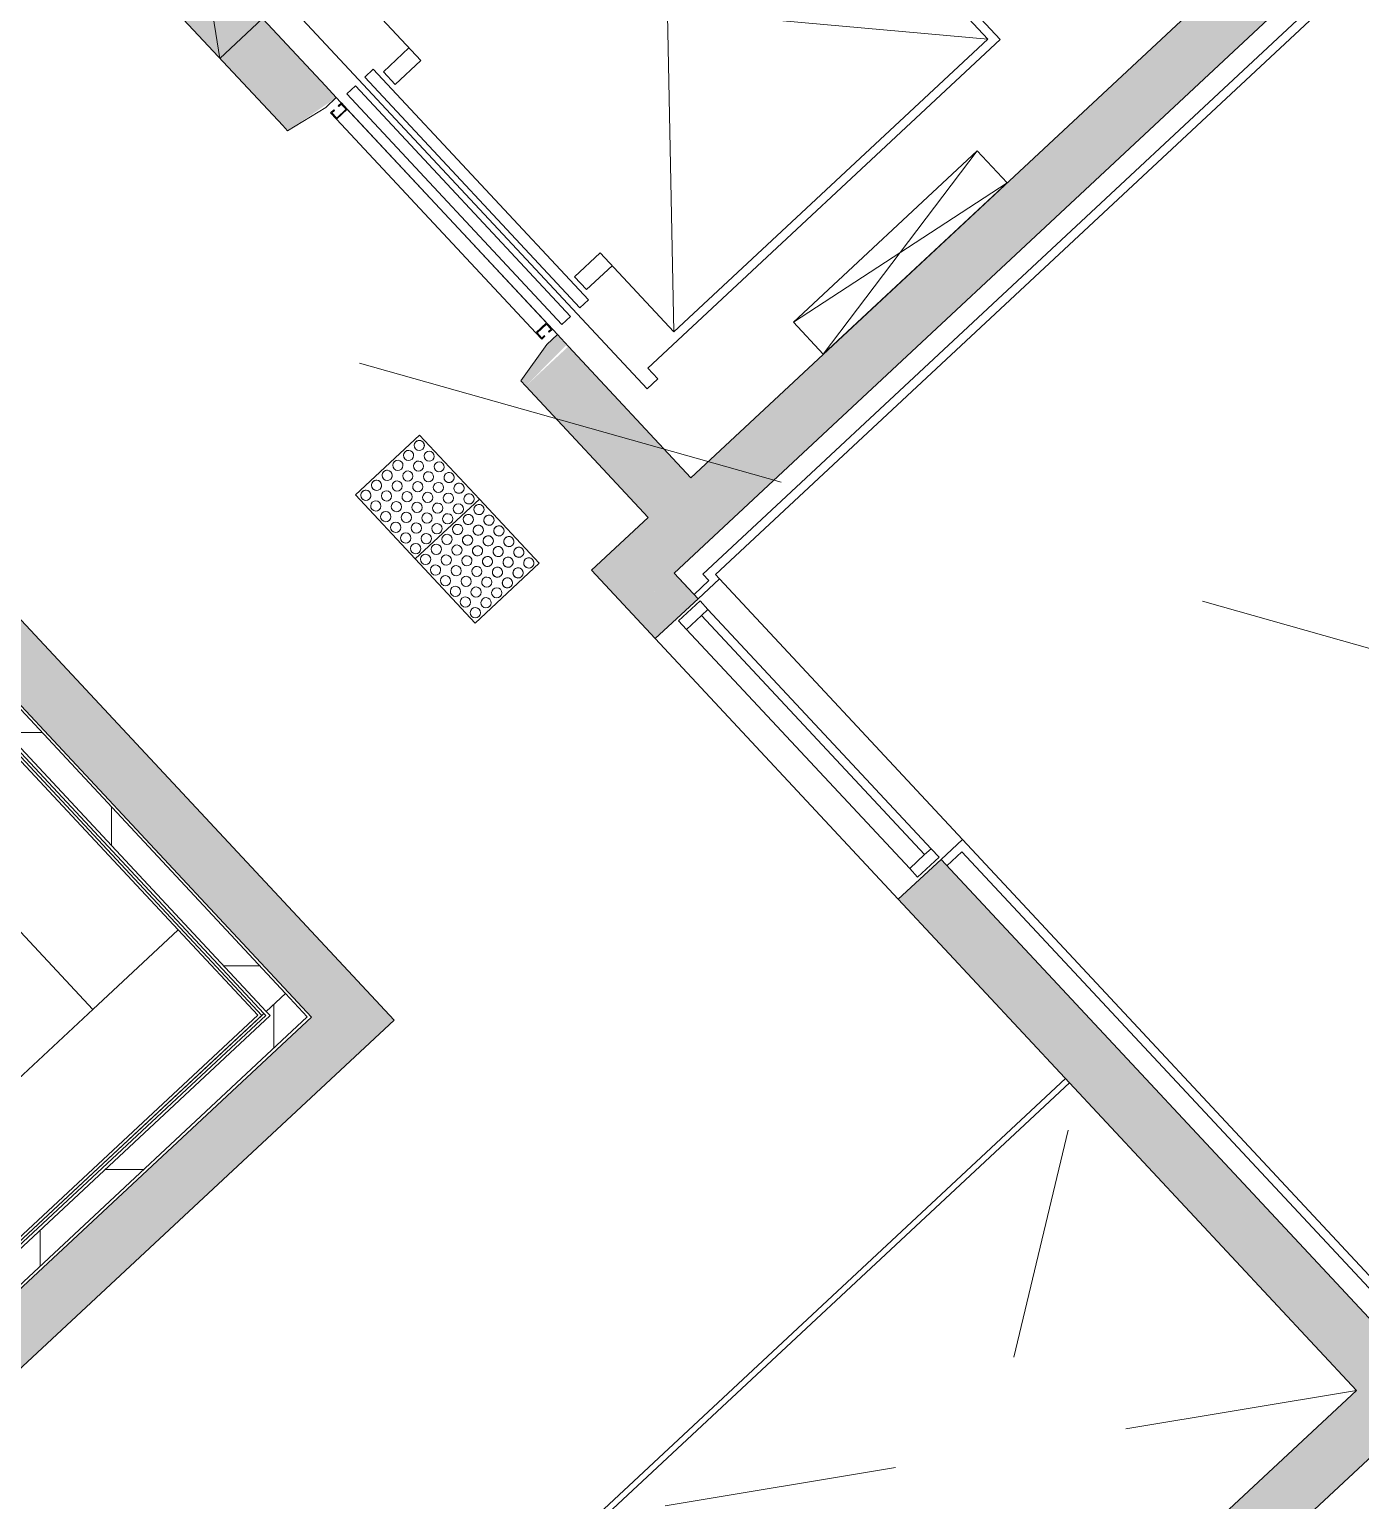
# Model space of a CAD drawing. Header units: millimetres. Extents: x -71377 to 516042, y -145869 to 441446.
# Drawn here: x 236334 to 240892, y 76417 to 81455 of the extents above; entities that cross this region are included whole.
import ezdxf

# ---------------------------------------------------------------- set-up
doc = ezdxf.new("R2010")
doc.units = ezdxf.units.MM
doc.header["$LTSCALE"] = 1000
for name, pattern in [('_점선_M_', [3, 1.5, -1.5]), ('_점선_S_', [1.6, 0.8, -0.8]), ('_점선_XS_', [1.15, 0.6, -0.55])]:
    doc.linetypes.add(name, pattern=pattern)
for name, color, linetype, lineweight in [('_ A-furn _', 6, 'Continuous', 5), ('A-door', 4, 'Continuous', 5), ('A-door-hdln', 8, 'Continuous', 5), ('A-ele-8', 8, 'Continuous', 5), ('A-fnsh', 5, 'Continuous', 5), ('A-furn', 6, 'Continuous', 5), ('A-furn-hdln', 8, '_점선_XS_', 5), ('A-glas-hdln', 8, 'Continuous', 5), ('A-hat', 251, 'Continuous', 5), ('A-insu', 251, 'Continuous', 5), ('A-wind', 4, 'Continuous', 5), ('A-wind-hdln', 8, 'Continuous', 5), ('A_cwall', 2, 'Continuous', 5), ('A_fnsh-4', 4, 'Continuous', 5), ('AA_dash_M_', 7, '_점선_M_', 5), ('AA_오픈', 8, '_점선_S_', 5), ('AA_점형블럭', 8, 'Continuous', 5), ('elev', 4, 'Continuous', 5)]:
    doc.layers.add(name, color=color, linetype=linetype, lineweight=lineweight)
pattern_1 = [(0, (165969.5, 243949.9), (0, 800), []), (90, (165969.5, 243949.9), (-800, 5e-14), [])]

# ---------------------------------------------------------------- blocks, each defined once
blk = doc.blocks.new('3D_수납가구 - 실선_ 대각선X-2560875-지반층 배치도')
at = {"layer": '_ A-furn _'}
for p, q in [((0, 1250), (400, 1250)), ((0, 0), (0, 1250)), ((400, 1250), (400, 0)), ((400, 0), (0, 0))]:
    blk.add_line(p, q, dxfattribs=at)
blk = doc.blocks.new('3D_수납가구 - 실선_ 대각선X-2560876-지반층 배치도')
at = {"layer": '_ A-furn _'}
for p, q in [((0, 1355), (400, 1355)), ((0, 0), (0, 1355)), ((400, 1355), (400, 0)), ((400, 0), (0, 0))]:
    blk.add_line(p, q, dxfattribs=at)
blk = doc.blocks.new('대장2_59B_1층_rvt-1-지반층 배치도')
at = {"layer": 'A-hat'}
h = blk.add_hatch(dxfattribs=at)
h.set_pattern_fill('FP_73', color=256, style=0, pattern_type=2)
h.set_pattern_definition([(0, (-96985.9, -23353.2), (0, 800), []), (270, (-96985.9, -23353.2), (800, 5e-14), [])])
h.paths.add_polyline_path([(-25811, -189211.3), (-25745.2, -189150), (-27027.4, -187775), (-27093.2, -187836.4), (-26394.2, -188585.9)])
at = {"layer": 'A-fnsh'}
for p, q in [((-27036.2, -187926.8), (-25825.7, -189225)), ((-25825.7, -189225), (-26754.5, -190091.1))]:
    blk.add_line(p, q, dxfattribs=at)
at = {"layer": 'A-insu'}
for p, q in [((-27027.4, -187775), (-25745.2, -189150)), ((-25811, -189211.3), (-27093.2, -187836.4)), ((-25745.2, -189150), (-25811, -189211.3))]:
    blk.add_line(p, q, dxfattribs=at)
at = {"layer": 'A_fnsh-4'}
for p, q in [((-27029.3, -187920.3), (-25818.7, -189218.5)), ((-25825.7, -189225), (-27036.2, -187926.8)), ((-25818.7, -189218.5), (-25825.7, -189225))]:
    blk.add_line(p, q, dxfattribs=at)
at = {"layer": 'A-furn', "extrusion": (0, 0, -1), "zscale": -1}
for name, p, rotation in [('3D_수납가구 - 실선_ 대각선X-2560876-지반층 배치도', (27329.2, -188213.8), 136.9999987515238), ('3D_수납가구 - 실선_ 대각선X-2560875-지반층 배치도', (26754, -190077), 46.99999875152398)]:
    blk.add_blockref(name, p, dxfattribs=dict(at, rotation=rotation))
blk = doc.blocks.new('EV_15인승 - EV_15인승_1060x2100-6900318-지반층 배치도')
at = {"layer": 'A-furn-hdln'}
for p, q in [((1050, 100), (1050, -100)), ((1350, 100), (1350, -100))]:
    blk.add_line(p, q, dxfattribs=at)
at = {"layer": 'elev'}
for p, q in [((1350, 100), (1050, -100)), ((1350, -100), (1050, 100)), ((-405, -65), (-405, -50)), ((-405, -50), (-375, -50)), ((-375, -50), (625, -50)), ((-375, -50), (-375, -100)), ((625, -50), (655, -50)), ((625, -50), (625, -100)), ((655, -50), (655, -65)), ((-402, -65), (-405, -65)), ((-405, -100), (-405, -85)), ((-405, -85), (-402, -85)), ((-375, -100), (-405, -100)), ((-378, -53), (-402, -53)), ((-402, -53), (-402, -65)), ((-402, -85), (-402, -97)), ((-402, -97), (-378, -97)), ((-378, -97), (-378, -53)), ((-375, -100), (625, -100)), ((655, -100), (625, -100)), ((652, -53), (628, -53)), ((628, -53), (628, -97)), ((628, -97), (652, -97)), ((652, -65), (652, -53)), ((655, -65), (652, -65)), ((652, -97), (652, -85)), ((652, -85), (655, -85)), ((655, -85), (655, -100)), ((665, -135), (-415, -135)), ((-415, -135), (-415, -175)), ((665, -175), (665, -135)), ((1025, -198), (-775, -198)), ((-775, -198), (-775, -248)), ((-415, -175), (665, -175)), ((1025, -248), (1025, -198)), ((-775, -248), (-725, -248)), ((-725, -248), (-725, -1898)), ((665, -219), (-415, -219)), ((-415, -219), (-415, -259)), ((665, -259), (665, -219)), ((975, -1898), (975, -248)), ((975, -248), (1025, -248)), ((-415, -259), (665, -259)), ((-325, -278), (-385, -278)), ((-385, -278), (-385, -398)), ((-325, -398), (-325, -278)), ((635, -278), (575, -278)), ((575, -278), (575, -398)), ((635, -398), (635, -278)), ((-695, -1868), (-695, -398)), ((-695, -398), (-325, -398)), ((945, -398), (-695, -1868)), ((-695, -398), (945, -1868)), ((575, -398), (945, -398)), ((945, -398), (945, -1868)), ((-1100, -720), (-950, -720)), ((-950, -1580), (-1100, -720)), ((-1100, -1580), (-950, -720)), ((-1100, -1580), (-1100, -720)), ((-950, -720), (-950, -1580)), ((-950, -1580), (-1100, -1580)), ((-725, -1898), (975, -1898)), ((945, -1868), (-695, -1868))]:
    blk.add_line(p, q, dxfattribs=at)
blk = doc.blocks.new('점자블럭_원형_개수_ - 점자블럭_원형_개수_-V12-지반층 배치도')
at = {"layer": 'AA_점형블럭'}
for p, q in [((300, 0), (0, 0)), ((0, 0), (0, -300)), ((300, -300), (300, 0)), ((600, 0), (300, 0)), ((300, 0), (300, -300)), ((600, -300), (600, 0)), ((0, -300), (300, -300)), ((300, -300), (600, -300))]:
    blk.add_line(p, q, dxfattribs=at)
for centre, start, end in [((25, -25), 0, 180), ((25, -25), 0, 180), ((25, -25), 120, 180), ((25, -25), 120, 180), ((25, -25), 180, 360), ((25, -25), 180, 0), ((25, -25), 180, 360), ((25, -25), 180, 0), ((25, -25), 15, 90), ((25, -25), 15, 90), ((75, -25), 0, 180), ((75, -25), 0, 180), ((75, -25), 0, 180), ((75, -25), 0, 180), ((75, -25), 180, 360), ((75, -25), 180, 0), ((75, -25), 180, 360), ((75, -25), 180, 0), ((125, -25), 0, 180), ((125, -25), 0, 180), ((125, -25), 0, 180), ((125, -25), 0, 180), ((125, -25), 180, 360), ((125, -25), 180, 0), ((125, -25), 180, 360), ((125, -25), 180, 0), ((175, -25), 0, 180), ((175, -25), 0, 180), ((175, -25), 180, 360), ((175, -25), 180, 360), ((175, -25), 0, 150), ((175, -25), 0, 150), ((175, -25), 210, 240), ((175, -25), 210, 240), ((175, -25), 300, 0), ((175, -25), 300, 0), ((225, -25), 0, 180), ((225, -25), 0, 180), ((225, -25), 180, 360), ((225, -25), 180, 360), ((225, -25), 0, 150), ((225, -25), 0, 150), ((225, -25), 210, 240), ((225, -25), 210, 240), ((225, -25), 300, 0), ((225, -25), 300, 0), ((275, -25), 0, 180), ((275, -25), 0, 180), ((275, -25), 180, 360), ((275, -25), 180, 360), ((275, -25), 0, 150), ((275, -25), 0, 150), ((275, -25), 210, 240), ((275, -25), 210, 240), ((275, -25), 300, 0), ((275, -25), 300, 0), ((325, -25), 0, 180), ((325, -25), 90, 180), ((325, -25), 0, 180), ((325, -25), 90, 180), ((325, -25), 180, 360), ((325, -25), 180, 345), ((325, -25), 180, 360), ((325, -25), 180, 345), ((325, -25), 30, 60), ((325, -25), 30, 60), ((375, -25), 0, 180), ((375, -25), 90, 180), ((375, -25), 0, 180), ((375, -25), 90, 180), ((375, -25), 180, 360), ((375, -25), 180, 345), ((375, -25), 180, 360), ((375, -25), 180, 345), ((375, -25), 30, 60), ((375, -25), 30, 60), ((425, -25), 0, 180), ((425, -25), 90, 180), ((425, -25), 0, 180), ((425, -25), 90, 180), ((425, -25), 180, 360), ((425, -25), 180, 345), ((425, -25), 180, 0), ((425, -25), 180, 345), ((425, -25), 30, 60), ((425, -25), 30, 60), ((475, -25), 0, 180), ((475, -25), 90, 180), ((475, -25), 0, 180), ((475, -25), 90, 180), ((475, -25), 180, 360), ((475, -25), 180, 345), ((475, -25), 180, 360), ((475, -25), 180, 345), ((475, -25), 30, 60), ((475, -25), 30, 60), ((525, -25), 0, 180), ((525, -25), 90, 180), ((525, -25), 0, 180), ((525, -25), 90, 180), ((525, -25), 180, 360), ((525, -25), 180, 345), ((525, -25), 180, 360), ((525, -25), 180, 345), ((525, -25), 30, 60), ((525, -25), 30, 60), ((575, -25), 0, 180), ((575, -25), 90, 180), ((575, -25), 0, 180), ((575, -25), 90, 180), ((575, -25), 180, 360), ((575, -25), 180, 345), ((575, -25), 180, 360), ((575, -25), 180, 345), ((575, -25), 30, 60), ((575, -25), 30, 60), ((25, -75), 0, 180), ((25, -75), 0, 180), ((25, -75), 0, 180), ((25, -75), 0, 180), ((25, -75), 180, 360), ((25, -75), 180, 0), ((25, -75), 180, 360), ((25, -75), 180, 0), ((75, -75), 0, 180), ((75, -75), 0, 180), ((75, -75), 0, 180), ((75, -75), 0, 180), ((75, -75), 180, 360), ((75, -75), 180, 0), ((75, -75), 180, 360), ((75, -75), 180, 0), ((125, -75), 0, 180), ((125, -75), 0, 180), ((125, -75), 0, 180), ((125, -75), 0, 180), ((125, -75), 180, 360), ((125, -75), 180, 0), ((125, -75), 180, 360), ((125, -75), 180, 0), ((175, -75), 0, 180), ((175, -75), 0, 180), ((175, -75), 0, 180), ((175, -75), 0, 180), ((175, -75), 180, 360), ((175, -75), 180, 0), ((175, -75), 180, 360), ((175, -75), 180, 0), ((225, -75), 0, 180), ((225, -75), 0, 180), ((225, -75), 0, 180), ((225, -75), 0, 180), ((225, -75), 180, 360), ((225, -75), 180, 0), ((225, -75), 180, 360), ((225, -75), 180, 0), ((275, -75), 0, 180), ((275, -75), 0, 180), ((275, -75), 0, 180), ((275, -75), 0, 180), ((275, -75), 180, 360), ((275, -75), 180, 0), ((275, -75), 180, 360), ((275, -75), 180, 0), ((325, -75), 0, 180), ((325, -75), 90, 180), ((325, -75), 0, 180), ((325, -75), 90, 180), ((325, -75), 180, 360), ((325, -75), 180, 345), ((325, -75), 180, 360), ((325, -75), 180, 345), ((325, -75), 30, 60), ((325, -75), 30, 60), ((375, -75), 0, 180), ((375, -75), 90, 180), ((375, -75), 0, 180), ((375, -75), 90, 180), ((375, -75), 180, 360), ((375, -75), 180, 345), ((375, -75), 180, 360), ((375, -75), 180, 345), ((375, -75), 30, 60), ((375, -75), 30, 60), ((425, -75), 0, 180), ((425, -75), 90, 180), ((425, -75), 0, 180), ((425, -75), 90, 180), ((425, -75), 180, 360), ((425, -75), 180, 345), ((425, -75), 180, 0), ((425, -75), 180, 345), ((425, -75), 30, 60), ((425, -75), 30, 60), ((475, -75), 0, 180), ((475, -75), 90, 180), ((475, -75), 0, 180), ((475, -75), 90, 180), ((475, -75), 180, 360), ((475, -75), 180, 345), ((475, -75), 180, 360), ((475, -75), 180, 345), ((475, -75), 30, 60), ((475, -75), 30, 60), ((525, -75), 0, 180), ((525, -75), 90, 180), ((525, -75), 0, 180), ((525, -75), 90, 180), ((525, -75), 180, 360), ((525, -75), 180, 345), ((525, -75), 180, 360), ((525, -75), 180, 345), ((525, -75), 30, 60), ((525, -75), 30, 60), ((575, -75), 0, 180), ((575, -75), 90, 180), ((575, -75), 0, 180), ((575, -75), 90, 180), ((575, -75), 180, 360), ((575, -75), 180, 345), ((575, -75), 180, 360), ((575, -75), 180, 345), ((575, -75), 30, 60), ((575, -75), 30, 60), ((25, -125), 0, 180), ((25, -125), 0, 180), ((25, -125), 0, 180), ((25, -125), 0, 180), ((25, -125), 180, 360), ((25, -125), 180, 0), ((25, -125), 180, 360), ((25, -125), 180, 0), ((75, -125), 0, 180), ((75, -125), 0, 180), ((75, -125), 0, 180), ((75, -125), 0, 180), ((75, -125), 180, 360), ((75, -125), 180, 0), ((75, -125), 180, 360), ((75, -125), 180, 0), ((125, -125), 0, 180), ((125, -125), 0, 180), ((125, -125), 0, 180), ((125, -125), 0, 180), ((125, -125), 180, 360), ((125, -125), 180, 0), ((125, -125), 180, 360), ((125, -125), 180, 0), ((175, -125), 0, 180), ((175, -125), 0, 180), ((175, -125), 0, 180), ((175, -125), 0, 180), ((175, -125), 180, 360), ((175, -125), 180, 0), ((175, -125), 180, 360), ((175, -125), 180, 0), ((225, -125), 0, 180), ((225, -125), 0, 180), ((225, -125), 0, 180), ((225, -125), 0, 180), ((225, -125), 180, 360), ((225, -125), 180, 0), ((225, -125), 180, 360), ((225, -125), 180, 0), ((275, -125), 0, 180), ((275, -125), 0, 180), ((275, -125), 0, 180), ((275, -125), 0, 180), ((275, -125), 180, 360), ((275, -125), 180, 0), ((275, -125), 180, 360), ((275, -125), 180, 0), ((325, -125), 0, 180), ((325, -125), 90, 180), ((325, -125), 0, 180), ((325, -125), 90, 180), ((325, -125), 180, 360), ((325, -125), 180, 345), ((325, -125), 180, 360), ((325, -125), 180, 345), ((325, -125), 30, 60), ((325, -125), 30, 60), ((375, -125), 0, 180), ((375, -125), 90, 180), ((375, -125), 0, 180), ((375, -125), 90, 180), ((375, -125), 180, 360), ((375, -125), 180, 345), ((375, -125), 180, 360), ((375, -125), 180, 345), ((375, -125), 30, 60), ((375, -125), 30, 60), ((425, -125), 0, 180), ((425, -125), 90, 180), ((425, -125), 0, 180), ((425, -125), 90, 180), ((425, -125), 180, 360), ((425, -125), 180, 345), ((425, -125), 180, 360), ((425, -125), 180, 345), ((425, -125), 30, 60), ((425, -125), 30, 60), ((475, -125), 0, 180), ((475, -125), 90, 180), ((475, -125), 0, 180), ((475, -125), 90, 180), ((475, -125), 180, 360), ((475, -125), 180, 345), ((475, -125), 180, 360), ((475, -125), 180, 345), ((475, -125), 30, 60), ((475, -125), 30, 60), ((525, -125), 0, 180), ((525, -125), 90, 180), ((525, -125), 0, 180), ((525, -125), 90, 180), ((525, -125), 180, 360), ((525, -125), 180, 345), ((525, -125), 180, 360), ((525, -125), 180, 345), ((525, -125), 30, 60), ((525, -125), 30, 60), ((575, -125), 0, 180), ((575, -125), 90, 180), ((575, -125), 0, 180), ((575, -125), 90, 180), ((575, -125), 180, 360), ((575, -125), 180, 345), ((575, -125), 180, 360), ((575, -125), 180, 345), ((575, -125), 30, 60), ((575, -125), 30, 60), ((25, -175), 0, 180), ((25, -175), 0, 180), ((25, -175), 135, 180), ((25, -175), 135, 180), ((25, -175), 180, 360), ((25, -175), 180, 315), ((25, -175), 180, 360), ((25, -175), 180, 315), ((25, -175), 30, 105), ((25, -175), 30, 105), ((75, -175), 0, 180), ((75, -175), 0, 180), ((75, -175), 0, 180), ((75, -175), 0, 180), ((75, -175), 180, 360), ((75, -175), 180, 0), ((75, -175), 180, 360), ((75, -175), 180, 0), ((125, -175), 0, 180), ((125, -175), 0, 180), ((125, -175), 0, 180), ((125, -175), 0, 180), ((125, -175), 180, 360), ((125, -175), 180, 0), ((125, -175), 180, 360), ((125, -175), 180, 0), ((175, -175), 0, 180), ((175, -175), 0, 180), ((175, -175), 0, 180), ((175, -175), 0, 180), ((175, -175), 180, 360), ((175, -175), 180, 0), ((175, -175), 180, 360), ((175, -175), 180, 0), ((225, -175), 0, 180), ((225, -175), 0, 180), ((225, -175), 0, 180), ((225, -175), 0, 180), ((225, -175), 180, 360), ((225, -175), 180, 0), ((225, -175), 180, 360), ((225, -175), 180, 0), ((275, -175), 0, 180), ((275, -175), 0, 180), ((275, -175), 0, 180), ((275, -175), 0, 180), ((275, -175), 180, 360), ((275, -175), 180, 0), ((275, -175), 180, 360), ((275, -175), 180, 360), ((325, -175), 0, 180), ((325, -175), 0, 180), ((325, -175), 0, 180), ((325, -175), 0, 180), ((325, -175), 180, 360), ((325, -175), 180, 360), ((325, -175), 180, 360), ((325, -175), 180, 0), ((375, -175), 0, 180), ((375, -175), 0, 180), ((375, -175), 0, 180), ((375, -175), 0, 180), ((375, -175), 180, 360), ((375, -175), 180, 0), ((375, -175), 180, 360), ((375, -175), 180, 360), ((425, -175), 0, 180), ((425, -175), 0, 180), ((425, -175), 0, 180), ((425, -175), 0, 180), ((425, -175), 180, 360), ((425, -175), 180, 0), ((425, -175), 180, 360), ((425, -175), 180, 0), ((475, -175), 0, 180), ((475, -175), 0, 180), ((475, -175), 0, 180), ((475, -175), 0, 180), ((475, -175), 180, 360), ((475, -175), 180, 0), ((475, -175), 180, 360), ((475, -175), 180, 0), ((525, -175), 0, 180), ((525, -175), 0, 180), ((525, -175), 0, 180), ((525, -175), 0, 180), ((525, -175), 180, 360), ((525, -175), 180, 0), ((525, -175), 180, 360), ((525, -175), 180, 0), ((575, -175), 0, 180), ((575, -175), 0, 180), ((575, -175), 0, 180), ((575, -175), 0, 180), ((575, -175), 180, 360), ((575, -175), 180, 360), ((575, -175), 180, 360), ((575, -175), 180, 360), ((25, -225), 0, 180), ((25, -225), 0, 180), ((25, -225), 135, 180), ((25, -225), 135, 180), ((25, -225), 180, 360), ((25, -225), 180, 315), ((25, -225), 180, 360), ((25, -225), 180, 315), ((25, -225), 30, 105), ((25, -225), 30, 105), ((75, -225), 0, 180), ((75, -225), 0, 180), ((75, -225), 0, 180), ((75, -225), 0, 180), ((75, -225), 180, 360), ((75, -225), 180, 0), ((75, -225), 180, 360), ((75, -225), 180, 360), ((125, -225), 0, 180), ((125, -225), 0, 180), ((125, -225), 0, 180), ((125, -225), 0, 180), ((125, -225), 180, 360), ((125, -225), 180, 0), ((125, -225), 180, 360), ((125, -225), 180, 0), ((175, -225), 0, 180), ((175, -225), 0, 180), ((175, -225), 0, 180), ((175, -225), 0, 180), ((175, -225), 180, 360), ((175, -225), 180, 360), ((175, -225), 180, 360), ((175, -225), 180, 0), ((225, -225), 0, 180), ((225, -225), 0, 180), ((225, -225), 0, 180), ((225, -225), 0, 180), ((225, -225), 180, 360), ((225, -225), 180, 0), ((225, -225), 180, 360), ((225, -225), 180, 0), ((275, -225), 0, 180), ((275, -225), 0, 180), ((275, -225), 0, 180), ((275, -225), 0, 180), ((275, -225), 180, 360), ((275, -225), 180, 0), ((275, -225), 180, 360), ((275, -225), 180, 0), ((325, -225), 0, 180), ((325, -225), 0, 180), ((325, -225), 0, 180), ((325, -225), 0, 180), ((325, -225), 180, 360), ((325, -225), 180, 0), ((325, -225), 180, 360), ((325, -225), 180, 0), ((375, -225), 0, 180), ((375, -225), 0, 180), ((375, -225), 0, 180), ((375, -225), 0, 180), ((375, -225), 180, 360), ((375, -225), 180, 360), ((375, -225), 180, 360), ((375, -225), 180, 0), ((425, -225), 0, 180), ((425, -225), 0, 180), ((425, -225), 0, 180), ((425, -225), 0, 180), ((425, -225), 180, 360), ((425, -225), 180, 0), ((425, -225), 180, 360), ((425, -225), 180, 0), ((475, -225), 0, 180), ((475, -225), 0, 180), ((475, -225), 0, 180), ((475, -225), 0, 180), ((475, -225), 180, 360), ((475, -225), 180, 360), ((475, -225), 180, 360), ((475, -225), 180, 0), ((525, -225), 0, 180), ((525, -225), 0, 180), ((525, -225), 0, 180), ((525, -225), 0, 180), ((525, -225), 180, 360), ((525, -225), 180, 0), ((525, -225), 180, 360), ((525, -225), 180, 0), ((575, -225), 0, 180), ((575, -225), 0, 180), ((575, -225), 0, 180), ((575, -225), 0, 180), ((575, -225), 180, 360), ((575, -225), 180, 0), ((575, -225), 180, 360), ((575, -225), 180, 0), ((25, -275), 0, 180), ((25, -275), 0, 180), ((25, -275), 135, 180), ((25, -275), 135, 180), ((25, -275), 180, 360), ((25, -275), 180, 315), ((25, -275), 180, 360), ((25, -275), 180, 315), ((25, -275), 30, 105), ((25, -275), 30, 105), ((75, -275), 0, 180), ((75, -275), 0, 180), ((75, -275), 0, 180), ((75, -275), 0, 180), ((75, -275), 180, 360), ((75, -275), 180, 0), ((75, -275), 180, 360), ((75, -275), 180, 360), ((125, -275), 0, 180), ((125, -275), 0, 180), ((125, -275), 0, 180), ((125, -275), 0, 180), ((125, -275), 180, 360), ((125, -275), 180, 0), ((125, -275), 180, 360), ((125, -275), 180, 0), ((175, -275), 0, 180), ((175, -275), 0, 180), ((175, -275), 0, 180), ((175, -275), 0, 180), ((175, -275), 180, 360), ((175, -275), 180, 0), ((175, -275), 180, 360), ((175, -275), 180, 0), ((225, -275), 0, 180), ((225, -275), 0, 180), ((225, -275), 0, 180), ((225, -275), 0, 180), ((225, -275), 180, 360), ((225, -275), 180, 0), ((225, -275), 180, 360), ((225, -275), 180, 0), ((275, -275), 0, 180), ((275, -275), 0, 180), ((275, -275), 0, 180), ((275, -275), 0, 180), ((275, -275), 180, 360), ((275, -275), 180, 0), ((275, -275), 180, 360), ((275, -275), 180, 360), ((325, -275), 0, 180), ((325, -275), 0, 180), ((325, -275), 0, 180), ((325, -275), 0, 180), ((325, -275), 180, 360), ((325, -275), 180, 360), ((325, -275), 180, 360), ((325, -275), 180, 0), ((375, -275), 0, 180), ((375, -275), 0, 180), ((375, -275), 0, 180), ((375, -275), 0, 180), ((375, -275), 180, 360), ((375, -275), 180, 0), ((375, -275), 180, 360), ((375, -275), 180, 0), ((425, -275), 0, 180), ((425, -275), 0, 180), ((425, -275), 0, 180), ((425, -275), 0, 180), ((425, -275), 180, 360), ((425, -275), 180, 0), ((425, -275), 180, 360), ((425, -275), 180, 0), ((475, -275), 0, 180), ((475, -275), 0, 180), ((475, -275), 0, 180), ((475, -275), 0, 180), ((475, -275), 180, 360), ((475, -275), 180, 0), ((475, -275), 180, 360), ((475, -275), 180, 0), ((525, -275), 0, 180), ((525, -275), 0, 180), ((525, -275), 0, 180), ((525, -275), 0, 180), ((525, -275), 180, 360), ((525, -275), 180, 360), ((525, -275), 180, 360), ((525, -275), 180, 360), ((575, -275), 0, 180), ((575, -275), 0, 180), ((575, -275), 0, 180), ((575, -275), 0, 180), ((575, -275), 180, 360), ((575, -275), 180, 0), ((575, -275), 180, 360), ((575, -275), 180, 360)]:
    blk.add_arc(centre, 17.5, start, end, dxfattribs=at)
blk = doc.blocks.new('외여닫이문 - __A_FSD_11x21_씰FL_20_원형__계단실-7570922-지반층 배치도')
at = {"layer": 'A-door'}
for p, q in [((485, 100), (485, 1140)), ((485, 1140), (520, 1140)), ((520, 100), (520, 1140)), ((-520, 100), (-550, 100)), ((-550, 100), (-550, -20)), ((-520, 65), (-520, 100)), ((-505, 65), (-520, 65)), ((-505, -20), (-505, 65)), ((485, 100), (520, 100)), ((520, 65), (505, 65)), ((505, 65), (505, -20)), ((520, 100), (520, 65)), ((550, 100), (520, 100)), ((550, -20), (550, 100)), ((-550, -20), (-505, -20)), ((505, -20), (550, -20))]:
    blk.add_line(p, q, dxfattribs=at)
at = {"layer": 'A-door-hdln'}
for p, q in [((520, 100), (-520, 100)), ((505, 65), (-505, 65)), ((505, -20), (-505, -20))]:
    blk.add_line(p, q, dxfattribs=at)
blk.add_arc((520, 100), 1040, 90, 180, dxfattribs=at)
blk = doc.blocks.new('고정창_프로젝트창_고정창 - _A_AW_12X22-6597192-지반층 배치도')
at = {"layer": 'A-wind'}
for p, q in [((-560, 100), (-600, 100)), ((-600, 100), (-600, 0)), ((-560, 70), (-560, 100)), ((560, 100), (560, 70)), ((600, 100), (560, 100)), ((600, 0), (600, 100)), ((-600, 0), (-560, 0)), ((560, 0), (600, 0))]:
    blk.add_line(p, q, dxfattribs=at)
at = {"layer": 'A-wind-hdln'}
for p, q in [((560, 100), (-560, 100)), ((-560, 70), (560, 70)), ((-560, 0), (-560, 70)), ((560, 0), (560, 70)), ((560, 0), (-560, 0))]:
    blk.add_line(p, q, dxfattribs=at)

msp = doc.modelspace()

# ---------------------------------------------------------------- hatches: boundary and pattern name
at = {"layer": 'A-hat'}
for points in [[(240446.3, 81369.1), (240592.5, 81505.5), (238717, 83516.7), (238570.8, 83380.3), (240319.1, 81505.5)], [(236713.1, 81648.1), (237200.8, 81125.2), (237347, 81261.5), (236859.4, 81784.5)], [(238394.8, 79456.1), (240446.3, 81369.1), (240309.9, 81515.4), (238258.4, 79602.4), (238267.6, 79592.5)], [(237435.7, 77925.9), (237582, 78062.3), (234717.6, 81134), (234571.3, 80997.6), (237308.5, 78062.3)], [(238452.2, 79783.1), (238598.5, 79919.5), (238179.1, 80369.3), (238032.8, 80232.9), (238437.7, 79798.7)], [(238476.7, 79368.4), (238622.9, 79504.8), (238541.1, 79592.5), (238394.8, 79456.1)], [(240877.3, 76794), (241023.6, 76930.4), (239455, 78612.5), (239308.7, 78476.1), (240279.7, 77434.8)], [(235702.4, 76309.6), (237435.7, 77925.9), (237299.3, 78072.2), (235566, 76455.9)], [(241218.3, 76428.3), (241364.6, 76564.7), (241023.6, 76930.4), (240877.3, 76794), (241100.9, 76554.1)], [(239466.9, 75205.3), (241013.7, 76647.7), (240877.3, 76794), (239330.5, 75351.5)]]:
    msp.add_hatch(color=256, dxfattribs=at).paths.add_polyline_path(points)
h = msp.add_hatch(color=256, dxfattribs=at)
h.paths.add_polyline_path([(238032.8, 80232.9), (238173.4, 80375.4), (238141.6, 80409.5), (238100.6, 80369.3), (238015.8, 80251.2)])
h.paths.add_polyline_path([(237217.8, 81106.9), (237384.5, 81221.3), (237347, 81261.6), (237200.8, 81125.2)])
h = msp.add_hatch(dxfattribs=at)
h.set_pattern_fill('FP_13', color=256, scale=1000, style=0, pattern_type=2)
h.set_pattern_definition(pattern_1)
h.paths.add_polyline_path([(237219.4, 78011.3), (237285.2, 78072.7), (237210.2, 78153.2), (237144.4, 78091.8), (237158, 78077.2)])
h = msp.add_hatch(dxfattribs=at)
h.set_pattern_fill('FP_13', color=256, scale=1000, style=0, pattern_type=2)
h.set_pattern_definition(pattern_1)
h.paths.add_polyline_path([(235559.2, 76463.2), (237219.4, 78011.3), (237158, 78077.2), (235497.8, 76529)])

# ---------------------------------------------------------------- linework, layer by layer
at = {"layer": 'A-ele-8'}
for p, q in [((238696.1, 79573), (239528.1, 78680.7)), ((239308.7, 78476.1), (238476.7, 79368.4))]:
    msp.add_line(p, q, dxfattribs=at)
at = {"layer": 'A-fnsh'}
for p, q in [((238141.6, 80409.5), (237384.5, 81221.3)), ((236872.1, 75055.3), (239881.6, 77861.8))]:
    msp.add_line(p, q, dxfattribs=at)
at = {"layer": 'A-insu'}
for p, q in [((238541.1, 79592.5), (238588.8, 79541.3)), ((237210.2, 78153.2), (237144.4, 78091.8)), ((237285.2, 78072.7), (237210.2, 78153.2)), ((237158, 78077.2), (235497.8, 76529)), ((235559.2, 76463.2), (237285.2, 78072.7)), ((237144.4, 78091.8), (237158, 78077.2))]:
    msp.add_line(p, q, dxfattribs=at)
at = {"layer": 'A_cwall'}
for p, q in [((237347, 81261.5), (236859.4, 81784.5)), ((236713.1, 81648.1), (237200.8, 81125.2)), ((238541.1, 79592.5), (240592.5, 81505.5)), ((240309.9, 81515.4), (238598.5, 79919.5)), ((237384.5, 81221.3), (237347, 81261.6)), ((237348, 81187.2), (237384.5, 81221.3)), ((237217.8, 81106.9), (237348, 81187.2)), ((237582, 78062.3), (234717.6, 81134)), ((237200.8, 81125.2), (237217.8, 81106.9)), ((234707.7, 80851.4), (237299.3, 78072.2)), ((238105, 80375.4), (238015.8, 80251.2)), ((238141.6, 80409.5), (238105, 80375.4)), ((238179.1, 80369.3), (238141.6, 80409.5)), ((238598.5, 79919.5), (238179.1, 80369.3)), ((238015.8, 80251.2), (238032.8, 80232.9)), ((238032.8, 80232.9), (238452.2, 79783.1)), ((238452.2, 79783.1), (238258.4, 79602.4)), ((238258.4, 79602.4), (238476.7, 79368.4)), ((238622.9, 79504.8), (238541.1, 79592.5)), ((238476.7, 79368.4), (238622.9, 79504.8)), ((239455, 78612.5), (239308.7, 78476.1)), ((241023.6, 76930.4), (239455, 78612.5)), ((239455, 78612.5), (241023.6, 76930.4)), ((239308.7, 78476.1), (240877.3, 76794)), ((237299.3, 78072.2), (235566, 76455.9)), ((235702.4, 76309.6), (237582, 78062.3)), ((240877.3, 76794), (239330.5, 75351.5)), ((239320.6, 75068.9), (241013.7, 76647.7))]:
    msp.add_line(p, q, dxfattribs=at)
at = {"layer": 'A_fnsh-4'}
for p, q in [((238640, 79589.1), (240691.5, 81502.1)), ((238682.4, 79587.6), (240733.9, 81500.6)), ((238660.5, 79567.1), (238609.3, 79519.4)), ((238622.9, 79504.8), (238696.1, 79573)), ((238660.5, 79567.1), (238640, 79589.1)), ((238696.1, 79573), (238682.4, 79587.6)), ((238588.8, 79541.3), (238622.9, 79504.8)), ((239528.1, 78680.7), (239455, 78612.5)), ((241151.3, 76940.1), (239528.1, 78680.7)), ((239526.6, 78638.3), (239475.4, 78590.6)), ((241129.3, 76919.6), (239526.6, 78638.3)), ((237136.7, 78084.6), (235484.2, 76543.6)), ((235490.7, 76536.7), (237143.2, 78077.7)), ((237143.2, 78077.7), (237136.7, 78084.6)), ((236885.7, 75040.7), (239895.2, 77847.1))]:
    msp.add_line(p, q, dxfattribs=at)
at = {"layer": 'AA_dash_M_'}
msp.add_line((98889.1, 119466.8), (269876.4, 71153.6), dxfattribs=at)
at = {"layer": 'AA_오픈'}
for p, q in [((239330.5, 75351.6), (239922.5, 77817.9)), ((240877.3, 76794), (238375.7, 76375.5))]:
    msp.add_line(p, q, dxfattribs=at)

# ---------------------------------------------------------------- block references
msp.add_blockref('대장2_59B_1층_rvt-1-지반층 배치도', (262955.4, 267303.1))
at = {"layer": 'A-door-hdln', "rotation": 133.0000012484745}
msp.add_blockref('외여닫이문 - __A_FSD_11x21_씰FL_20_원형__계단실-7570922-지반층 배치도', (236077.8, 82094.8), dxfattribs=at)
at = {"layer": 'A-glas-hdln', "rotation": 313.0000012484754}
msp.add_blockref('고정창_프로젝트창_고정창 - _A_AW_12X22-6597192-지반층 배치도', (238965.8, 78990.4), dxfattribs=at)
at = {"layer": 'AA_점형블럭', "rotation": 313.0000012484718}
msp.add_blockref('점자블럭_원형_개수_ - 점자블럭_원형_개수_-V12-지반층 배치도', (237669.6, 80065.2), dxfattribs=at)
at = {"layer": 'elev', "rotation": 133.0000012484755}
msp.add_blockref('EV_15인승 - EV_15인승_1060x2100-6900318-지반층 배치도', (237775.2, 80655.8), dxfattribs=at)

doc.saveas('drawing.dxf')
